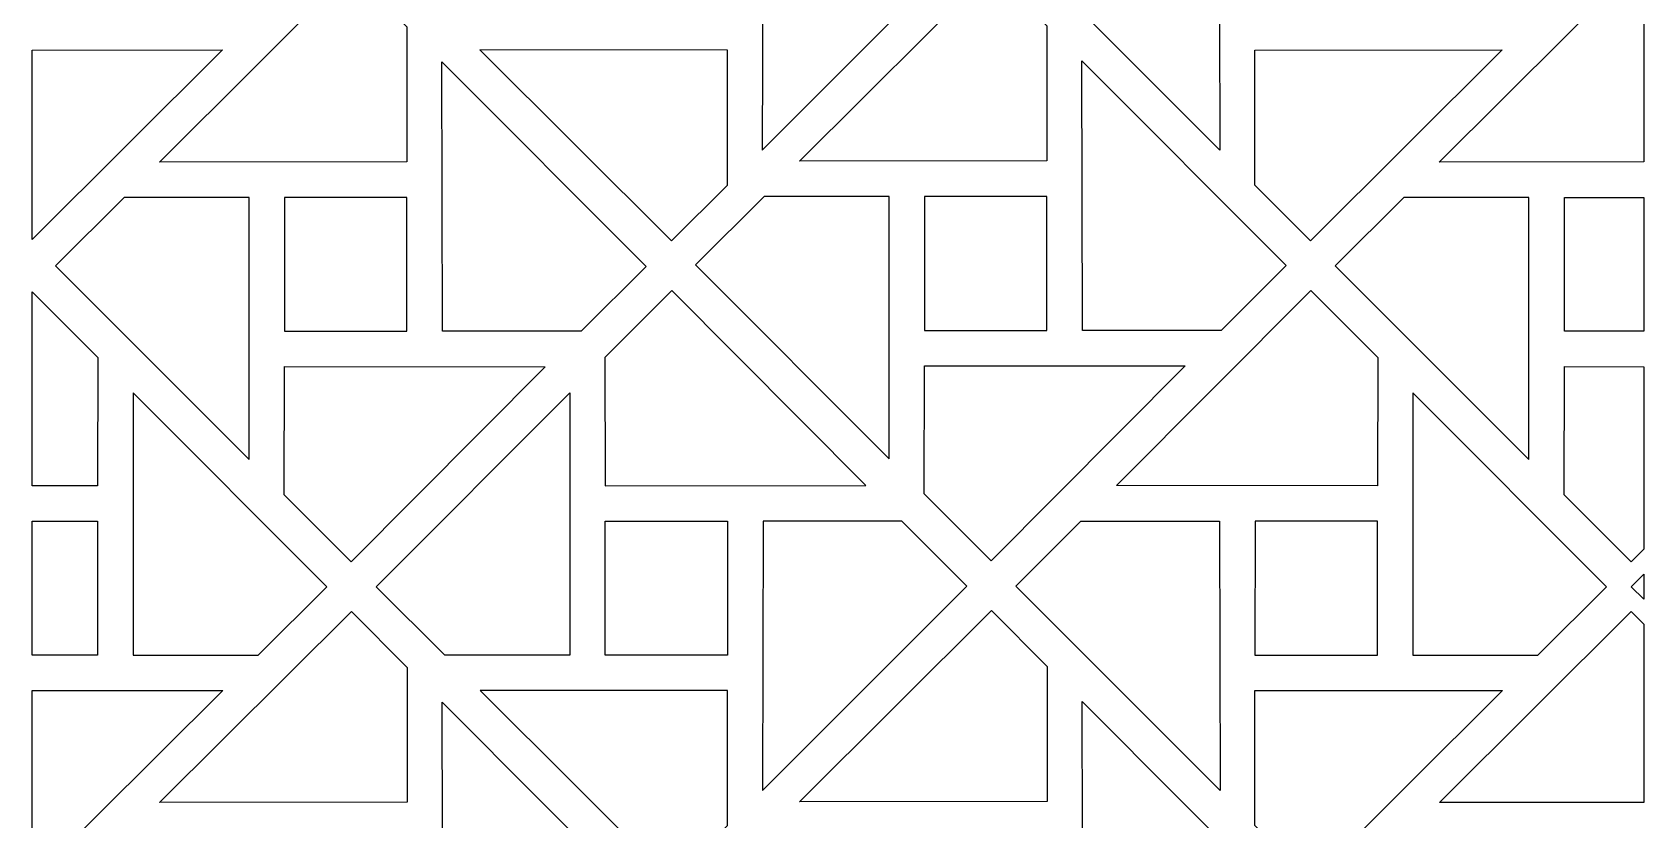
# Model space of a CAD drawing. Header units: centimetres. Extents: x -86 to 86, y -108 to 108.
# Drawn here: x -85.5 to -3.7, y -50.8 to -10.8 of the extents above; entities that cross this region are included whole.
import ezdxf

# ---------------------------------------------------------------- set-up
doc = ezdxf.new("R2010")
doc.units = ezdxf.units.CM
doc.header["$MEASUREMENT"] = 0
doc.layers.add('layer 1', color=7, linetype='Continuous')

msp = doc.modelspace()

# ---------------------------------------------------------------- linework, layer by layer
at = {"layer": 'layer 1', "color": 142}
for points, knots in [([(-48.43867, -16.75327), (-48.43867, -16.75327), (-48.39945, -3.07059), (-48.39945, -3.07059), (-48.39945, -3.07059), (-48.39945, -3.07059), (-41.36639, -3.07059), (-41.36639, -3.07059), (-41.36639, -3.07059), (-41.36639, -3.07059), (-38.06373, -6.36409), (-38.06373, -6.36409), (-38.06373, -6.36409), (-38.06373, -6.36409), (-48.43867, -16.75327), (-48.43867, -16.75327), (-48.43867, -16.75327), (-48.43867, -16.75327), (-48.43867, -16.75327), (-48.43867, -16.75327)], [0, 0, 0, 0, 0.16666667, 0.16666667, 0.16666667, 0.16666667, 0.33333333, 0.33333333, 0.33333333, 0.33333333, 0.5, 0.5, 0.5, 0.5, 0.66666667, 0.66666667, 0.66666667, 0.66666667, 1, 1, 1, 1]), ([(-25.19443, -16.75327), (-25.19443, -16.75327), (-25.23365, -3.07059), (-25.23365, -3.07059), (-25.23365, -3.07059), (-25.23365, -3.07059), (-32.26671, -3.07059), (-32.26671, -3.07059), (-32.26671, -3.07059), (-32.26671, -3.07059), (-35.56937, -6.36409), (-35.56937, -6.36409), (-35.56937, -6.36409), (-35.56937, -6.36409), (-25.19443, -16.75327), (-25.19443, -16.75327), (-25.19443, -16.75327), (-25.19443, -16.75327), (-25.19443, -16.75327), (-25.19443, -16.75327)], [0, 0, 0, 0, 0.16666667, 0.16666667, 0.16666667, 0.16666667, 0.33333333, 0.33333333, 0.33333333, 0.33333333, 0.5, 0.5, 0.5, 0.5, 0.66666667, 0.66666667, 0.66666667, 0.66666667, 1, 1, 1, 1]), ([(-66.4824, -17.34651), (-66.4824, -17.34651), (-66.4837, -10.4938), (-66.4837, -10.4938), (-66.4837, -10.4938), (-66.4837, -10.4938), (-69.31561, -7.65749), (-69.31561, -7.65749), (-69.31561, -7.65749), (-69.31561, -7.65749), (-79.05407, -17.35775), (-79.05407, -17.35775), (-79.05407, -17.35775), (-79.05407, -17.35775), (-66.4824, -17.34651), (-66.4824, -17.34651), (-66.4824, -17.34651), (-66.4824, -17.34651), (-66.4824, -17.34651), (-66.4824, -17.34651)], [0, 0, 0, 0, 0.16666667, 0.16666667, 0.16666667, 0.16666667, 0.33333333, 0.33333333, 0.33333333, 0.33333333, 0.5, 0.5, 0.5, 0.5, 0.66666667, 0.66666667, 0.66666667, 0.66666667, 1, 1, 1, 1]), ([(-33.97883, -17.30217), (-33.97883, -17.30217), (-33.98013, -10.44946), (-33.98013, -10.44946), (-33.98013, -10.44946), (-33.98013, -10.44946), (-36.81204, -7.61315), (-36.81204, -7.61315), (-36.81204, -7.61315), (-36.81204, -7.61315), (-46.5505, -17.31341), (-46.5505, -17.31341), (-46.5505, -17.31341), (-46.5505, -17.31341), (-33.97883, -17.30217), (-33.97883, -17.30217), (-33.97883, -17.30217), (-33.97883, -17.30217), (-33.97883, -17.30217), (-33.97883, -17.30217)], [0, 0, 0, 0, 0.16666667, 0.16666667, 0.16666667, 0.16666667, 0.33333333, 0.33333333, 0.33333333, 0.33333333, 0.5, 0.5, 0.5, 0.5, 0.66666667, 0.66666667, 0.66666667, 0.66666667, 1, 1, 1, 1]), ([(-3.66757, -17.34827), (-3.66757, -17.34827), (-3.66758, -8.30659), (-3.66758, -8.30659), (-3.66758, -8.30659), (-3.66758, -8.30659), (-4.31587, -7.65729), (-4.31587, -7.65729), (-4.31587, -7.65729), (-4.31587, -7.65729), (-14.05433, -17.35755), (-14.05433, -17.35755), (-14.05433, -17.35755), (-14.05433, -17.35755), (-3.66757, -17.34827), (-3.66757, -17.34827)], [0, 0, 0, 0, 0.2, 0.2, 0.2, 0.2, 0.4, 0.4, 0.4, 0.4, 0.6, 0.6, 0.6, 0.6, 1, 1, 1, 1]), ([(-85.51472, -11.67238), (-85.51472, -11.67238), (-85.5147, -21.2869), (-85.5147, -21.2869), (-85.5147, -21.2869), (-85.5147, -21.2869), (-75.85363, -11.66372), (-75.85363, -11.66372), (-75.85363, -11.66372), (-75.85363, -11.66372), (-85.51472, -11.67238), (-85.51472, -11.67238)], [0, 0, 0, 0, 0.25, 0.25, 0.25, 0.25, 0.5, 0.5, 0.5, 0.5, 1, 1, 1, 1]), ([(-64.71328, -12.2682), (-64.71328, -12.2682), (-64.67406, -25.95088), (-64.67406, -25.95088), (-64.67406, -25.95088), (-64.67406, -25.95088), (-57.641, -25.95088), (-57.641, -25.95088), (-57.641, -25.95088), (-57.641, -25.95088), (-54.33834, -22.65738), (-54.33834, -22.65738), (-54.33834, -22.65738), (-54.33834, -22.65738), (-64.71328, -12.2682), (-64.71328, -12.2682), (-64.71328, -12.2682), (-64.71328, -12.2682), (-64.71328, -12.2682), (-64.71328, -12.2682)], [0, 0, 0, 0, 0.16666667, 0.16666667, 0.16666667, 0.16666667, 0.33333333, 0.33333333, 0.33333333, 0.33333333, 0.5, 0.5, 0.5, 0.5, 0.66666667, 0.66666667, 0.66666667, 0.66666667, 1, 1, 1, 1]), ([(-50.20779, -11.67496), (-50.20779, -11.67496), (-50.20909, -18.52767), (-50.20909, -18.52767), (-50.20909, -18.52767), (-50.20909, -18.52767), (-53.041, -21.36398), (-53.041, -21.36398), (-53.041, -21.36398), (-53.041, -21.36398), (-62.77946, -11.66372), (-62.77946, -11.66372), (-62.77946, -11.66372), (-62.77946, -11.66372), (-50.20779, -11.67496), (-50.20779, -11.67496), (-50.20779, -11.67496), (-50.20779, -11.67496), (-50.20779, -11.67496), (-50.20779, -11.67496)], [0, 0, 0, 0, 0.16666667, 0.16666667, 0.16666667, 0.16666667, 0.33333333, 0.33333333, 0.33333333, 0.33333333, 0.5, 0.5, 0.5, 0.5, 0.66666667, 0.66666667, 0.66666667, 0.66666667, 1, 1, 1, 1]), ([(-32.20971, -12.22386), (-32.20971, -12.22386), (-32.17049, -25.90654), (-32.17049, -25.90654), (-32.17049, -25.90654), (-32.17049, -25.90654), (-25.13743, -25.90654), (-25.13743, -25.90654), (-25.13743, -25.90654), (-25.13743, -25.90654), (-21.83477, -22.61304), (-21.83477, -22.61304), (-21.83477, -22.61304), (-21.83477, -22.61304), (-32.20971, -12.22386), (-32.20971, -12.22386), (-32.20971, -12.22386), (-32.20971, -12.22386), (-32.20971, -12.22386), (-32.20971, -12.22386)], [0, 0, 0, 0, 0.16666667, 0.16666667, 0.16666667, 0.16666667, 0.33333333, 0.33333333, 0.33333333, 0.33333333, 0.5, 0.5, 0.5, 0.5, 0.66666667, 0.66666667, 0.66666667, 0.66666667, 1, 1, 1, 1]), ([(-23.42531, -11.67496), (-23.42531, -11.67496), (-23.42401, -18.52767), (-23.42401, -18.52767), (-23.42401, -18.52767), (-23.42401, -18.52767), (-20.5921, -21.36398), (-20.5921, -21.36398), (-20.5921, -21.36398), (-20.5921, -21.36398), (-10.85364, -11.66372), (-10.85364, -11.66372), (-10.85364, -11.66372), (-10.85364, -11.66372), (-23.42531, -11.67496), (-23.42531, -11.67496), (-23.42531, -11.67496), (-23.42531, -11.67496), (-23.42531, -11.67496), (-23.42531, -11.67496)], [0, 0, 0, 0, 0.16666667, 0.16666667, 0.16666667, 0.16666667, 0.33333333, 0.33333333, 0.33333333, 0.33333333, 0.5, 0.5, 0.5, 0.5, 0.66666667, 0.66666667, 0.66666667, 0.66666667, 1, 1, 1, 1]), ([(-74.50046, -32.46504), (-74.50046, -32.46504), (-84.33831, -22.6213), (-84.33831, -22.6213), (-84.33831, -22.6213), (-84.33831, -22.6213), (-80.85177, -19.152), (-80.85177, -19.152), (-80.85177, -19.152), (-80.85177, -19.152), (-74.50004, -19.15182), (-74.50004, -19.15182), (-74.50004, -19.15182), (-74.50004, -19.15182), (-74.50046, -32.46504), (-74.50046, -32.46504), (-74.50046, -32.46504), (-74.50046, -32.46504), (-74.50046, -32.46504), (-74.50046, -32.46504)], [0, 0, 0, 0, 0.16666667, 0.16666667, 0.16666667, 0.16666667, 0.33333333, 0.33333333, 0.33333333, 0.33333333, 0.5, 0.5, 0.5, 0.5, 0.66666667, 0.66666667, 0.66666667, 0.66666667, 1, 1, 1, 1]), ([(-72.69826, -19.15201), (-72.69826, -19.15201), (-66.4812, -19.15069), (-66.4812, -19.15069), (-66.4812, -19.15069), (-66.4812, -19.15069), (-66.49047, -25.95088), (-66.49047, -25.95088), (-66.49047, -25.95088), (-66.49047, -25.95088), (-72.69786, -25.95088), (-72.69786, -25.95088), (-72.69786, -25.95088), (-72.69786, -25.95088), (-72.69826, -19.15201), (-72.69826, -19.15201), (-72.69826, -19.15201), (-72.69826, -19.15201), (-72.69826, -19.15201), (-72.69826, -19.15201)], [0, 0, 0, 0, 0.16666667, 0.16666667, 0.16666667, 0.16666667, 0.33333333, 0.33333333, 0.33333333, 0.33333333, 0.5, 0.5, 0.5, 0.5, 0.66666667, 0.66666667, 0.66666667, 0.66666667, 1, 1, 1, 1]), ([(-41.99689, -32.4207), (-41.99689, -32.4207), (-51.83474, -22.57696), (-51.83474, -22.57696), (-51.83474, -22.57696), (-51.83474, -22.57696), (-48.3482, -19.10766), (-48.3482, -19.10766), (-48.3482, -19.10766), (-48.3482, -19.10766), (-41.99647, -19.10748), (-41.99647, -19.10748), (-41.99647, -19.10748), (-41.99647, -19.10748), (-41.99689, -32.4207), (-41.99689, -32.4207), (-41.99689, -32.4207), (-41.99689, -32.4207), (-41.99689, -32.4207), (-41.99689, -32.4207)], [0, 0, 0, 0, 0.16666667, 0.16666667, 0.16666667, 0.16666667, 0.33333333, 0.33333333, 0.33333333, 0.33333333, 0.5, 0.5, 0.5, 0.5, 0.66666667, 0.66666667, 0.66666667, 0.66666667, 1, 1, 1, 1]), ([(-40.19469, -19.10767), (-40.19469, -19.10767), (-33.97763, -19.10635), (-33.97763, -19.10635), (-33.97763, -19.10635), (-33.97763, -19.10635), (-33.9869, -25.90654), (-33.9869, -25.90654), (-33.9869, -25.90654), (-33.9869, -25.90654), (-40.19429, -25.90654), (-40.19429, -25.90654), (-40.19429, -25.90654), (-40.19429, -25.90654), (-40.19469, -19.10767), (-40.19469, -19.10767), (-40.19469, -19.10767), (-40.19469, -19.10767), (-40.19469, -19.10767), (-40.19469, -19.10767)], [0, 0, 0, 0, 0.16666667, 0.16666667, 0.16666667, 0.16666667, 0.33333333, 0.33333333, 0.33333333, 0.33333333, 0.5, 0.5, 0.5, 0.5, 0.66666667, 0.66666667, 0.66666667, 0.66666667, 1, 1, 1, 1]), ([(-9.50072, -32.46484), (-9.50072, -32.46484), (-19.33857, -22.6211), (-19.33857, -22.6211), (-19.33857, -22.6211), (-19.33857, -22.6211), (-15.85203, -19.1518), (-15.85203, -19.1518), (-15.85203, -19.1518), (-15.85203, -19.1518), (-9.5003, -19.15162), (-9.5003, -19.15162), (-9.5003, -19.15162), (-9.5003, -19.15162), (-9.50072, -32.46484), (-9.50072, -32.46484), (-9.50072, -32.46484), (-9.50072, -32.46484), (-9.50072, -32.46484), (-9.50072, -32.46484)], [0, 0, 0, 0, 0.16666667, 0.16666667, 0.16666667, 0.16666667, 0.33333333, 0.33333333, 0.33333333, 0.33333333, 0.5, 0.5, 0.5, 0.5, 0.66666667, 0.66666667, 0.66666667, 0.66666667, 1, 1, 1, 1]), ([(-3.66758, -25.95068), (-3.66758, -25.95068), (-3.66757, -19.15096), (-3.66757, -19.15096), (-3.66757, -19.15096), (-3.66757, -19.15096), (-7.69852, -19.15181), (-7.69852, -19.15181), (-7.69852, -19.15181), (-7.69852, -19.15181), (-7.69812, -25.95068), (-7.69812, -25.95068), (-7.69812, -25.95068), (-7.69812, -25.95068), (-3.66758, -25.95068), (-3.66758, -25.95068)], [0, 0, 0, 0, 0.2, 0.2, 0.2, 0.2, 0.4, 0.4, 0.4, 0.4, 0.6, 0.6, 0.6, 0.6, 1, 1, 1, 1]), ([(-85.51472, -23.95147), (-85.51472, -23.95147), (-85.5147, -33.79505), (-85.5147, -33.79505), (-85.5147, -33.79505), (-85.5147, -33.79505), (-82.19878, -33.79851), (-82.19878, -33.79851), (-82.19878, -33.79851), (-82.19878, -33.79851), (-82.18077, -27.28826), (-82.18077, -27.28826), (-82.18077, -27.28826), (-82.18077, -27.28826), (-85.51472, -23.95147), (-85.51472, -23.95147)], [0, 0, 0, 0, 0.2, 0.2, 0.2, 0.2, 0.4, 0.4, 0.4, 0.4, 0.6, 0.6, 0.6, 0.6, 1, 1, 1, 1]), ([(-43.17218, -33.7847), (-43.17218, -33.7847), (-56.41211, -33.79851), (-56.41211, -33.79851), (-56.41211, -33.79851), (-56.41211, -33.79851), (-56.43012, -27.28826), (-56.43012, -27.28826), (-56.43012, -27.28826), (-56.43012, -27.28826), (-53.02991, -23.88514), (-53.02991, -23.88514), (-53.02991, -23.88514), (-53.02991, -23.88514), (-43.17218, -33.7847), (-43.17218, -33.7847), (-43.17218, -33.7847), (-43.17218, -33.7847), (-43.17218, -33.7847), (-43.17218, -33.7847)], [0, 0, 0, 0, 0.16666667, 0.16666667, 0.16666667, 0.16666667, 0.33333333, 0.33333333, 0.33333333, 0.33333333, 0.5, 0.5, 0.5, 0.5, 0.66666667, 0.66666667, 0.66666667, 0.66666667, 1, 1, 1, 1]), ([(-30.43872, -33.7847), (-30.43872, -33.7847), (-17.19879, -33.79851), (-17.19879, -33.79851), (-17.19879, -33.79851), (-17.19879, -33.79851), (-17.18078, -27.28826), (-17.18078, -27.28826), (-17.18078, -27.28826), (-17.18078, -27.28826), (-20.58099, -23.88514), (-20.58099, -23.88514), (-20.58099, -23.88514), (-20.58099, -23.88514), (-30.43872, -33.7847), (-30.43872, -33.7847), (-30.43872, -33.7847), (-30.43872, -33.7847), (-30.43872, -33.7847), (-30.43872, -33.7847)], [0, 0, 0, 0, 0.16666667, 0.16666667, 0.16666667, 0.16666667, 0.33333333, 0.33333333, 0.33333333, 0.33333333, 0.5, 0.5, 0.5, 0.5, 0.66666667, 0.66666667, 0.66666667, 0.66666667, 1, 1, 1, 1]), ([(-59.45789, -27.75788), (-59.45789, -27.75788), (-72.69782, -27.74407), (-72.69782, -27.74407), (-72.69782, -27.74407), (-72.69782, -27.74407), (-72.71583, -34.25432), (-72.71583, -34.25432), (-72.71583, -34.25432), (-72.71583, -34.25432), (-69.31562, -37.65744), (-69.31562, -37.65744), (-69.31562, -37.65744), (-69.31562, -37.65744), (-59.45789, -27.75788), (-59.45789, -27.75788), (-59.45789, -27.75788), (-59.45789, -27.75788), (-59.45789, -27.75788), (-59.45789, -27.75788)], [0, 0, 0, 0, 0.16666667, 0.16666667, 0.16666667, 0.16666667, 0.33333333, 0.33333333, 0.33333333, 0.33333333, 0.5, 0.5, 0.5, 0.5, 0.66666667, 0.66666667, 0.66666667, 0.66666667, 1, 1, 1, 1]), ([(-26.95432, -27.71354), (-26.95432, -27.71354), (-40.19425, -27.69973), (-40.19425, -27.69973), (-40.19425, -27.69973), (-40.19425, -27.69973), (-40.21226, -34.20998), (-40.21226, -34.20998), (-40.21226, -34.20998), (-40.21226, -34.20998), (-36.81205, -37.6131), (-36.81205, -37.6131), (-36.81205, -37.6131), (-36.81205, -37.6131), (-26.95432, -27.71354), (-26.95432, -27.71354), (-26.95432, -27.71354), (-26.95432, -27.71354), (-26.95432, -27.71354), (-26.95432, -27.71354)], [0, 0, 0, 0, 0.16666667, 0.16666667, 0.16666667, 0.16666667, 0.33333333, 0.33333333, 0.33333333, 0.33333333, 0.5, 0.5, 0.5, 0.5, 0.66666667, 0.66666667, 0.66666667, 0.66666667, 1, 1, 1, 1]), ([(-3.66758, -37.00617), (-3.66758, -37.00617), (-3.66758, -27.74807), (-3.66758, -27.74807), (-3.66758, -27.74807), (-3.66758, -27.74807), (-7.69808, -27.74387), (-7.69808, -27.74387), (-7.69808, -27.74387), (-7.69808, -27.74387), (-7.71609, -34.25412), (-7.71609, -34.25412), (-7.71609, -34.25412), (-7.71609, -34.25412), (-4.31588, -37.65724), (-4.31588, -37.65724), (-4.31588, -37.65724), (-4.31588, -37.65724), (-3.66758, -37.00617), (-3.66758, -37.00617)], [0, 0, 0, 0, 0.16666667, 0.16666667, 0.16666667, 0.16666667, 0.33333333, 0.33333333, 0.33333333, 0.33333333, 0.5, 0.5, 0.5, 0.5, 0.66666667, 0.66666667, 0.66666667, 0.66666667, 1, 1, 1, 1]), ([(-80.39614, -29.07754), (-80.39614, -29.07754), (-70.55829, -38.92128), (-70.55829, -38.92128), (-70.55829, -38.92128), (-70.55829, -38.92128), (-74.04483, -42.39058), (-74.04483, -42.39058), (-74.04483, -42.39058), (-74.04483, -42.39058), (-80.39656, -42.39076), (-80.39656, -42.39076), (-80.39656, -42.39076), (-80.39656, -42.39076), (-80.39614, -29.07754), (-80.39614, -29.07754), (-80.39614, -29.07754), (-80.39614, -29.07754), (-80.39614, -29.07754), (-80.39614, -29.07754)], [0, 0, 0, 0, 0.16666667, 0.16666667, 0.16666667, 0.16666667, 0.33333333, 0.33333333, 0.33333333, 0.33333333, 0.5, 0.5, 0.5, 0.5, 0.66666667, 0.66666667, 0.66666667, 0.66666667, 1, 1, 1, 1]), ([(-58.21475, -29.07754), (-58.21475, -29.07754), (-68.0526, -38.92128), (-68.0526, -38.92128), (-68.0526, -38.92128), (-68.0526, -38.92128), (-64.56606, -42.39058), (-64.56606, -42.39058), (-64.56606, -42.39058), (-64.56606, -42.39058), (-58.21433, -42.39076), (-58.21433, -42.39076), (-58.21433, -42.39076), (-58.21433, -42.39076), (-58.21475, -29.07754), (-58.21475, -29.07754), (-58.21475, -29.07754), (-58.21475, -29.07754), (-58.21475, -29.07754), (-58.21475, -29.07754)], [0, 0, 0, 0, 0.16666667, 0.16666667, 0.16666667, 0.16666667, 0.33333333, 0.33333333, 0.33333333, 0.33333333, 0.5, 0.5, 0.5, 0.5, 0.66666667, 0.66666667, 0.66666667, 0.66666667, 1, 1, 1, 1]), ([(-15.39615, -29.07754), (-15.39615, -29.07754), (-5.5583, -38.92128), (-5.5583, -38.92128), (-5.5583, -38.92128), (-5.5583, -38.92128), (-9.04484, -42.39058), (-9.04484, -42.39058), (-9.04484, -42.39058), (-9.04484, -42.39058), (-15.39657, -42.39076), (-15.39657, -42.39076), (-15.39657, -42.39076), (-15.39657, -42.39076), (-15.39615, -29.07754), (-15.39615, -29.07754), (-15.39615, -29.07754), (-15.39615, -29.07754), (-15.39615, -29.07754), (-15.39615, -29.07754)], [0, 0, 0, 0, 0.16666667, 0.16666667, 0.16666667, 0.16666667, 0.33333333, 0.33333333, 0.33333333, 0.33333333, 0.5, 0.5, 0.5, 0.5, 0.66666667, 0.66666667, 0.66666667, 0.66666667, 1, 1, 1, 1]), ([(-85.51472, -35.5917), (-85.51472, -35.5917), (-85.51472, -42.39126), (-85.51472, -42.39126), (-85.51472, -42.39126), (-85.51472, -42.39126), (-82.19834, -42.39057), (-82.19834, -42.39057), (-82.19834, -42.39057), (-82.19834, -42.39057), (-82.19874, -35.5917), (-82.19874, -35.5917), (-82.19874, -35.5917), (-82.19874, -35.5917), (-85.51472, -35.5917), (-85.51472, -35.5917)], [0, 0, 0, 0, 0.2, 0.2, 0.2, 0.2, 0.4, 0.4, 0.4, 0.4, 0.6, 0.6, 0.6, 0.6, 1, 1, 1, 1]), ([(-56.41255, -42.39057), (-56.41255, -42.39057), (-50.19549, -42.39189), (-50.19549, -42.39189), (-50.19549, -42.39189), (-50.19549, -42.39189), (-50.20476, -35.5917), (-50.20476, -35.5917), (-50.20476, -35.5917), (-50.20476, -35.5917), (-56.41215, -35.5917), (-56.41215, -35.5917), (-56.41215, -35.5917), (-56.41215, -35.5917), (-56.41255, -42.39057), (-56.41255, -42.39057), (-56.41255, -42.39057), (-56.41255, -42.39057), (-56.41255, -42.39057), (-56.41255, -42.39057)], [0, 0, 0, 0, 0.16666667, 0.16666667, 0.16666667, 0.16666667, 0.33333333, 0.33333333, 0.33333333, 0.33333333, 0.5, 0.5, 0.5, 0.5, 0.66666667, 0.66666667, 0.66666667, 0.66666667, 1, 1, 1, 1]), ([(-48.42757, -49.27438), (-48.42757, -49.27438), (-48.38835, -35.5917), (-48.38835, -35.5917), (-48.38835, -35.5917), (-48.38835, -35.5917), (-41.35529, -35.5917), (-41.35529, -35.5917), (-41.35529, -35.5917), (-41.35529, -35.5917), (-38.05263, -38.8852), (-38.05263, -38.8852), (-38.05263, -38.8852), (-38.05263, -38.8852), (-48.42757, -49.27438), (-48.42757, -49.27438), (-48.42757, -49.27438), (-48.42757, -49.27438), (-48.42757, -49.27438), (-48.42757, -49.27438)], [0, 0, 0, 0, 0.16666667, 0.16666667, 0.16666667, 0.16666667, 0.33333333, 0.33333333, 0.33333333, 0.33333333, 0.5, 0.5, 0.5, 0.5, 0.66666667, 0.66666667, 0.66666667, 0.66666667, 1, 1, 1, 1]), ([(-25.18333, -49.27438), (-25.18333, -49.27438), (-25.22255, -35.5917), (-25.22255, -35.5917), (-25.22255, -35.5917), (-25.22255, -35.5917), (-32.25561, -35.5917), (-32.25561, -35.5917), (-32.25561, -35.5917), (-32.25561, -35.5917), (-35.55827, -38.8852), (-35.55827, -38.8852), (-35.55827, -38.8852), (-35.55827, -38.8852), (-25.18333, -49.27438), (-25.18333, -49.27438), (-25.18333, -49.27438), (-25.18333, -49.27438), (-25.18333, -49.27438), (-25.18333, -49.27438)], [0, 0, 0, 0, 0.16666667, 0.16666667, 0.16666667, 0.16666667, 0.33333333, 0.33333333, 0.33333333, 0.33333333, 0.5, 0.5, 0.5, 0.5, 0.66666667, 0.66666667, 0.66666667, 0.66666667, 1, 1, 1, 1]), ([(-17.19835, -42.39057), (-17.19835, -42.39057), (-23.41541, -42.39189), (-23.41541, -42.39189), (-23.41541, -42.39189), (-23.41541, -42.39189), (-23.40614, -35.5917), (-23.40614, -35.5917), (-23.40614, -35.5917), (-23.40614, -35.5917), (-17.19875, -35.5917), (-17.19875, -35.5917), (-17.19875, -35.5917), (-17.19875, -35.5917), (-17.19835, -42.39057), (-17.19835, -42.39057), (-17.19835, -42.39057), (-17.19835, -42.39057), (-17.19835, -42.39057), (-17.19835, -42.39057)], [0, 0, 0, 0, 0.16666667, 0.16666667, 0.16666667, 0.16666667, 0.33333333, 0.33333333, 0.33333333, 0.33333333, 0.5, 0.5, 0.5, 0.5, 0.66666667, 0.66666667, 0.66666667, 0.66666667, 1, 1, 1, 1]), ([(-3.66758, -39.55738), (-3.66758, -39.55738), (-3.66757, -38.28354), (-3.66757, -38.28354), (-3.66757, -38.28354), (-3.66757, -38.28354), (-4.30545, -38.922), (-4.30545, -38.922), (-4.30545, -38.922), (-4.30545, -38.922), (-3.66758, -39.55738), (-3.66758, -39.55738)], [0, 0, 0, 0, 0.25, 0.25, 0.25, 0.25, 0.5, 0.5, 0.5, 0.5, 1, 1, 1, 1]), ([(-66.4713, -49.86762), (-66.4713, -49.86762), (-66.4726, -43.01491), (-66.4726, -43.01491), (-66.4726, -43.01491), (-66.4726, -43.01491), (-69.30451, -40.1786), (-69.30451, -40.1786), (-69.30451, -40.1786), (-69.30451, -40.1786), (-79.04297, -49.87886), (-79.04297, -49.87886), (-79.04297, -49.87886), (-79.04297, -49.87886), (-66.4713, -49.86762), (-66.4713, -49.86762), (-66.4713, -49.86762), (-66.4713, -49.86762), (-66.4713, -49.86762), (-66.4713, -49.86762)], [0, 0, 0, 0, 0.16666667, 0.16666667, 0.16666667, 0.16666667, 0.33333333, 0.33333333, 0.33333333, 0.33333333, 0.5, 0.5, 0.5, 0.5, 0.66666667, 0.66666667, 0.66666667, 0.66666667, 1, 1, 1, 1]), ([(-33.96773, -49.82328), (-33.96773, -49.82328), (-33.96903, -42.97057), (-33.96903, -42.97057), (-33.96903, -42.97057), (-33.96903, -42.97057), (-36.80094, -40.13426), (-36.80094, -40.13426), (-36.80094, -40.13426), (-36.80094, -40.13426), (-46.5394, -49.83452), (-46.5394, -49.83452), (-46.5394, -49.83452), (-46.5394, -49.83452), (-33.96773, -49.82328), (-33.96773, -49.82328), (-33.96773, -49.82328), (-33.96773, -49.82328), (-33.96773, -49.82328), (-33.96773, -49.82328)], [0, 0, 0, 0, 0.16666667, 0.16666667, 0.16666667, 0.16666667, 0.33333333, 0.33333333, 0.33333333, 0.33333333, 0.5, 0.5, 0.5, 0.5, 0.66666667, 0.66666667, 0.66666667, 0.66666667, 1, 1, 1, 1]), ([(-3.66757, -49.86937), (-3.66757, -49.86937), (-3.66757, -40.81659), (-3.66757, -40.81659), (-3.66757, -40.81659), (-3.66757, -40.81659), (-4.30477, -40.1784), (-4.30477, -40.1784), (-4.30477, -40.1784), (-4.30477, -40.1784), (-14.04323, -49.87866), (-14.04323, -49.87866), (-14.04323, -49.87866), (-14.04323, -49.87866), (-3.66757, -49.86937), (-3.66757, -49.86937)], [0, 0, 0, 0, 0.2, 0.2, 0.2, 0.2, 0.4, 0.4, 0.4, 0.4, 0.6, 0.6, 0.6, 0.6, 1, 1, 1, 1]), ([(-85.51471, -44.19345), (-85.51471, -44.19345), (-85.51471, -53.81907), (-85.51471, -53.81907), (-85.51471, -53.81907), (-85.51471, -53.81907), (-75.84253, -44.18483), (-75.84253, -44.18483), (-75.84253, -44.18483), (-75.84253, -44.18483), (-85.51471, -44.19345), (-85.51471, -44.19345)], [0, 0, 0, 0, 0.25, 0.25, 0.25, 0.25, 0.5, 0.5, 0.5, 0.5, 1, 1, 1, 1]), ([(-50.19669, -44.19607), (-50.19669, -44.19607), (-50.19799, -51.04878), (-50.19799, -51.04878), (-50.19799, -51.04878), (-50.19799, -51.04878), (-53.0299, -53.88509), (-53.0299, -53.88509), (-53.0299, -53.88509), (-53.0299, -53.88509), (-62.76836, -44.18483), (-62.76836, -44.18483), (-62.76836, -44.18483), (-62.76836, -44.18483), (-50.19669, -44.19607), (-50.19669, -44.19607), (-50.19669, -44.19607), (-50.19669, -44.19607), (-50.19669, -44.19607), (-50.19669, -44.19607)], [0, 0, 0, 0, 0.16666667, 0.16666667, 0.16666667, 0.16666667, 0.33333333, 0.33333333, 0.33333333, 0.33333333, 0.5, 0.5, 0.5, 0.5, 0.66666667, 0.66666667, 0.66666667, 0.66666667, 1, 1, 1, 1]), ([(-23.41421, -44.19607), (-23.41421, -44.19607), (-23.41291, -51.04878), (-23.41291, -51.04878), (-23.41291, -51.04878), (-23.41291, -51.04878), (-20.581, -53.88509), (-20.581, -53.88509), (-20.581, -53.88509), (-20.581, -53.88509), (-10.84254, -44.18483), (-10.84254, -44.18483), (-10.84254, -44.18483), (-10.84254, -44.18483), (-23.41421, -44.19607), (-23.41421, -44.19607), (-23.41421, -44.19607), (-23.41421, -44.19607), (-23.41421, -44.19607), (-23.41421, -44.19607)], [0, 0, 0, 0, 0.16666667, 0.16666667, 0.16666667, 0.16666667, 0.33333333, 0.33333333, 0.33333333, 0.33333333, 0.5, 0.5, 0.5, 0.5, 0.66666667, 0.66666667, 0.66666667, 0.66666667, 1, 1, 1, 1]), ([(-64.70218, -44.78931), (-64.70218, -44.78931), (-64.66296, -58.47199), (-64.66296, -58.47199), (-64.66296, -58.47199), (-64.66296, -58.47199), (-57.6299, -58.47199), (-57.6299, -58.47199), (-57.6299, -58.47199), (-57.6299, -58.47199), (-54.32724, -55.17849), (-54.32724, -55.17849), (-54.32724, -55.17849), (-54.32724, -55.17849), (-64.70218, -44.78931), (-64.70218, -44.78931), (-64.70218, -44.78931), (-64.70218, -44.78931), (-64.70218, -44.78931), (-64.70218, -44.78931)], [0, 0, 0, 0, 0.16666667, 0.16666667, 0.16666667, 0.16666667, 0.33333333, 0.33333333, 0.33333333, 0.33333333, 0.5, 0.5, 0.5, 0.5, 0.66666667, 0.66666667, 0.66666667, 0.66666667, 1, 1, 1, 1]), ([(-32.19861, -44.74497), (-32.19861, -44.74497), (-32.15939, -58.42765), (-32.15939, -58.42765), (-32.15939, -58.42765), (-32.15939, -58.42765), (-25.12633, -58.42765), (-25.12633, -58.42765), (-25.12633, -58.42765), (-25.12633, -58.42765), (-21.82367, -55.13415), (-21.82367, -55.13415), (-21.82367, -55.13415), (-21.82367, -55.13415), (-32.19861, -44.74497), (-32.19861, -44.74497), (-32.19861, -44.74497), (-32.19861, -44.74497), (-32.19861, -44.74497), (-32.19861, -44.74497)], [0, 0, 0, 0, 0.16666667, 0.16666667, 0.16666667, 0.16666667, 0.33333333, 0.33333333, 0.33333333, 0.33333333, 0.5, 0.5, 0.5, 0.5, 0.66666667, 0.66666667, 0.66666667, 0.66666667, 1, 1, 1, 1])]:
    msp.add_open_spline(points, degree=3, knots=knots, dxfattribs=at)

doc.saveas('drawing.dxf')
